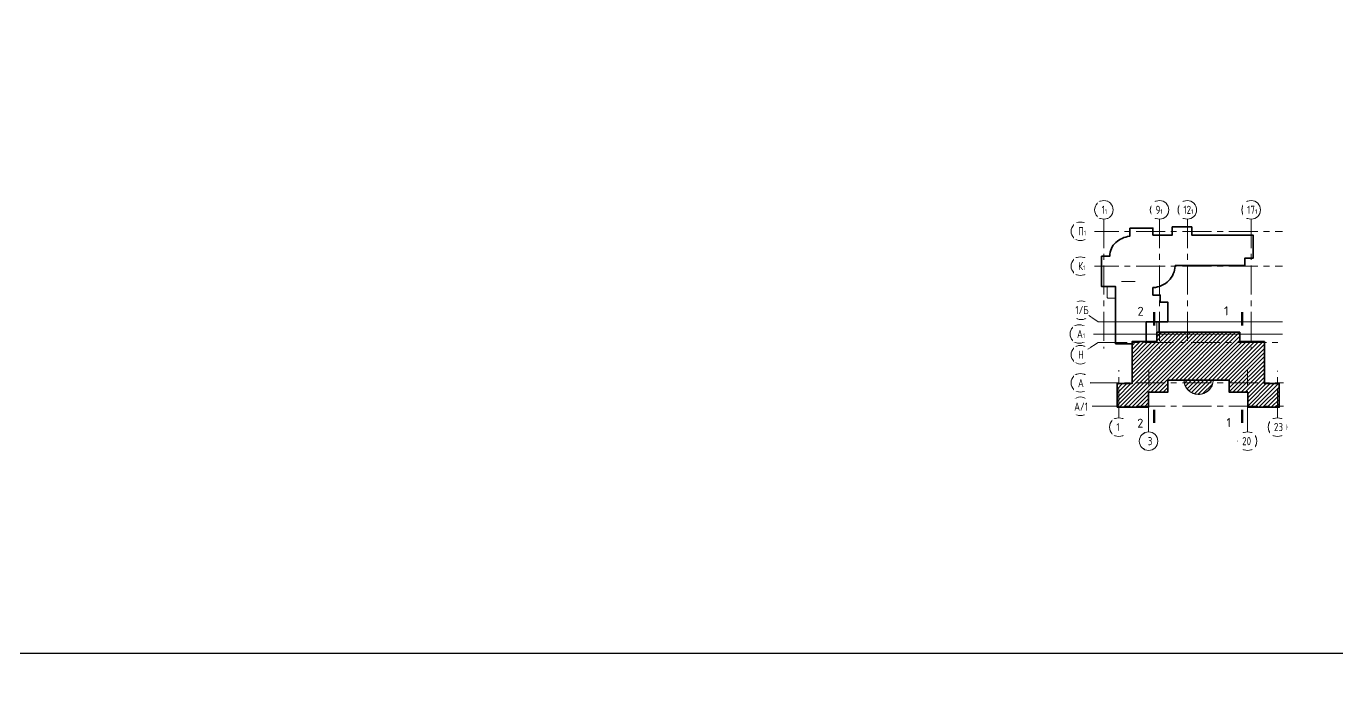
# Model space of a CAD drawing. Header units: millimetres. Extents: x -136099598 to 11807193, y 0 to 779331.
# Drawn here: x 440740 to 497258, y 246273 to 274918 of the extents above; entities that cross this region are included whole.
import ezdxf
from ezdxf import colors
from ezdxf.entities.mleader import LeaderData, LeaderLine
from ezdxf.math import Vec2, Vec3

# ---------------------------------------------------------------- set-up
doc = ezdxf.new("R2010")
doc.units = ezdxf.units.MM
doc.header["$MEASUREMENT"] = 0
doc.linetypes.add('01_base$0$DASHED2', pattern=[0.375, 0.25, -0.125])
doc.linetypes.add('CENTER', pattern=[2, 1.25, -0.25, 0.25, -0.25])
doc.layers.get('0').update_dxf_attribs({"color": 250, "lineweight": 9})
for name, color, linetype, lineweight in [('АР_Оси', 193, 'Continuous', 9), ('АР_Отметки', 250, 'Continuous', 15), ('АР_тонкая линия', 250, 'Continuous', 0), ('пунктир', 251, 'Continuous', 13)]:
    doc.layers.add(name, color=color, linetype=linetype, lineweight=lineweight)
doc.layers.add('разрез', color=3, linetype='Continuous')
doc.styles.add('ISOCPEUR', font='isocpeur.ttf', dxfattribs={"width": 0.7})
doc.styles.get("Standard").update_dxf_attribs({"font": 'isocpeur.ttf'})
doc.styles.add('ГОСТ 2.304', font='isocpeur.ttf', dxfattribs={"width": 0.7})

# ---------------------------------------------------------------- blocks, each defined once
blk = doc.blocks.new('A$C91a84c04')
at = {"layer": 'АР_Оси', "color": 5, "linetype": 'CENTER', "ltscale": 1000}
for p, q in [((-2400, -400), (-2400, -5973)), ((0, -400), (0, -5973)), ((1200, -400), (1200, -5973)), ((3951, -400), (3951, -5973)), ((-3013, -925), (5304, -925)), ((-3013, -2425), (5304, -2425)), ((-2644, -5717), (5346, -5717)), ((-1757, -8966), (-1757, -6915)), ((-474, -9570), (-467, -6915)), ((3795, -9570), (3795, -6915)), ((5085, -8966), (5085, -6931)), ((-3013, -7455), (5346, -7455)), ((-3013, -8465), (5346, -8465))]:
    blk.add_line(p, q, dxfattribs=at)
at = {"layer": 'АР_Оси', "color": 5, "ltscale": 0.5}
blk.add_line((-3062, -5350), (5304, -5350), dxfattribs=at)
for centre in [(-2400, 0), (0, 0), (1200, 0), (3951, 0), (-3413, -925), (-3413, -2425), (-3379, -4326), (-3413, -6244), (-3413, -8465), (-1757, -9366), (5085, -9366), (3795, -9970)]:
    blk.add_circle(centre, 400, dxfattribs=at)
at = {"layer": 'АР_тонкая линия', "color": 4, "ltscale": 100}
for p, q in [((-111, -5271), (-111, -4832)), ((-36, -5271), (-36, -4832))]:
    blk.add_line(p, q, dxfattribs=at)
at = {"layer": 'АР_тонкая линия', "color": 4, "lineweight": 35, "ltscale": 100}
blk.add_lwpolyline([(-1284, -783), (-285, -783), (-285, -1088), (544, -1088), (544, -731), (1390, -731), (1390, -1088), (4031, -1088), (4031, -2087), (3675, -2087), (3675, -2404), (676, -2404), (676, -2419, -0.176828), (394, -3048, -0.188213), (-270, -3352), (-285, -3352), (-285, -3675), (33, -3675), (33, -3972), (350, -3972), (350, -4819), (-36, -4819), (-36, -4832), (-583, -4832), (-583, -5674), (-1095, -5674), (-1150, -5674), (-1188, -5674), (-1188, -5771), (-1899, -5771), (-1899, -3305), (-2502, -3305), (-2502, -2001), (-2146, -2001), (-2146, -1987, -0.215327), (-1882, -1403, -0.150394), (-1298, -1140), (-1284, -1140), (-1284, -783)], format="xyb", dxfattribs=at)
at = {"layer": 'АР_тонкая линия', "color": 4, "ltscale": 100}
for points in [[(-2266, -3751), (-2266, -3305)], [(-1899, -3811), (-2205, -3811)]]:
    blk.add_lwpolyline(points, dxfattribs=at)
blk.add_lwpolyline([(-2260, -3305), (-1899, -3305), (-1899, -3805), (-2205, -3805, -0.415429), (-2260, -3750), (-2260, -3305)], format="xyb", dxfattribs=at)
at = {"layer": 'АР_тонкая линия', "color": 6, "lineweight": 35, "ltscale": 100}
blk.add_lwpolyline([(-1833, -8506), (-1833, -7488), (-1188, -7488), (-1188, -5674), (-111, -5674), (-111, -5271), (3455, -5271), (3455, -5674), (4521, -5674), (4521, -7488), (5165, -7488), (5165, -8506), (3803, -8506), (3803, -7862), (3003, -7862), (3003, -7335), (354, -7335), (354, -7862), (-470, -7862), (-470, -8506), (-1833, -8506)], dxfattribs=at)
at = {"layer": 'АР_тонкая линия', "color": 6, "ltscale": 100}
for points in [[(1044, -7335), (2316, -7335, -0.416891), (1660, -7956, -0.398424), (1044, -7335, 2.062012)], [(2306, -7336, -0.41664), (1660, -7946, -0.398914), (1055, -7335)], [(1055, -7335, 0.39871), (1660, -7946, 0.417296), (2306, -7335), (1055, -7335)], [(1055, -7335, 0.39871), (1660, -7946, 0.417296), (2306, -7335), (1055, -7335)]]:
    blk.add_lwpolyline(points, format="xyb", dxfattribs=at)
at = {"layer": 'АР_тонкая линия', "ltscale": 100}
for points in [[(-1757, -8465), (-1783, -8465), (-1783, -8491), (-1757, -8491)], [(-1778, -8502), (-1757, -8502), (-1757, -8465), (-1778, -8465)]]:
    blk.add_lwpolyline(points, close=True, dxfattribs=at)
at = {"layer": 'АР_тонкая линия', "color": 4, "ltscale": 100}
blk.add_arc((-2205, -3750), 60.9, 180, 270, dxfattribs=at)
at = {"layer": 'АР_тонкая линия', "color": 6, "ltscale": 100}
blk.add_arc((1680, -7320), 636, 181.3168, 358.6832, dxfattribs=at)
at = {"layer": 'АР_Оси', "color": 5, "char_height": 350, "attachment_point": 1, "line_spacing_factor": 1.149209, "style": 'ГОСТ 2.304', "bg_fill": 2}
for s, insert, width in [('{\\W0.8;9\\H0.57143x;1}', (-174, 178), 123.87), ('{\\W0.8;12\\H0.57143x;1}', (1026, 178), 123.87), ('{\\W0.8;17\\H0.57143x;1}', (3777, 178), 123.87), ('{\\W0.8;П\\H0.57143x;1}', (-3513, -747), 528.82), ('{\\W0.8;К\\H0.57143x;1}', (-3513, -2247), 528.82), ('{\\W0.8;1/Б}', (-3630, -4143), 528.82), ('{\\W0.8;А/1}', (-3682, -8302), 1.455191522836685e-11), ('{\\W0.8;23}', (4933, -9188), 370.76)]:
    blk.add_mtext(s, dxfattribs=dict(at, insert=insert, width=width))
at = {"layer": 'АР_Оси', "color": 5, "char_height": 350, "line_spacing_factor": 1.149209, "style": 'ГОСТ 2.304', "bg_fill": 2}
for s, insert, attachment_point in [('{\\W0.8;Н}', (-3513, -6066), 1), ('{\\W0.8;1}', (-1857, -9188), 1), ('{\\W0.8;3}', (-508, -9793), 1), ('{\\W0.8;20}', (3947, -9793), 3)]:
    blk.add_mtext(s, dxfattribs=dict(at, insert=insert, attachment_point=attachment_point))
at = {"layer": 'АР_Оси', "color": 5, "ltscale": 0.5}
blk.add_line((-2644, -4820), (5304, -4820), dxfattribs=at)
at = {"layer": 'АР_Оси', "color": 5, "linetype": 'CENTER', "ltscale": 1000}
blk.add_line((-3089, -6010), (-2644, -5717), dxfattribs=at)
at = {"layer": 'АР_Оси', "color": 5, "ltscale": 0.5}
for centre in [(-3462, -5350), (-3413, -7455), (-474, -9970)]:
    blk.add_circle(centre, 400, dxfattribs=at)
at = {"layer": 'АР_Оси', "color": 5, "insert": (-2500, 178), "char_height": 350, "width": 123.87, "attachment_point": 1, "line_spacing_factor": 1.149209, "style": 'ГОСТ 2.304', "bg_fill": 2}
blk.add_mtext('{\\W0.8;1\\H0.57143x;1}', dxfattribs=at)
at = {"layer": 'АР_Оси', "color": 5, "char_height": 350, "attachment_point": 1, "line_spacing_factor": 1.149209, "style": 'ГОСТ 2.304', "bg_fill": 2}
for s, insert, width in [('{\\W0.8;А\\H0.57143x;1}', (-3561, -5173), 528.82), ('{\\W0.8;А}', (-3519, -7292), 1.455191522836685e-11)]:
    blk.add_mtext(s, dxfattribs=dict(at, insert=insert, width=width))
at = {"layer": 'АР_Оси', "color": 5, "linetype": 'CENTER', "ltscale": 1000}
blk.add_line((-3050, -4546), (-2644, -4820), dxfattribs=at)
blk = doc.blocks.new('_DotSmall')
at = {"color": 0, "linetype": 'ByBlock', "const_width": 0.5}
blk.add_lwpolyline([(-0.0625, 0, 1), (0.0625, 0, 1)], format="xyb", close=True, dxfattribs=at)

msp = doc.modelspace()

# ---------------------------------------------------------------- hatches: boundary and pattern name
at = {"layer": 'пунктир', "linetype": '01_base$0$DASHED2', "ltscale": 500}
h = msp.add_hatch(dxfattribs=at)
h.set_pattern_fill('ANSI31', color=256, scale=1000)
h.set_pattern_definition([(45, (741202.59, -20640.34), (-88.388348, 88.388348), [])])
h.paths.add_polyline_path([(489144.155, 259139.862), (489145.644, 259546.284), (488426.416, 259546.284), (488426.416, 259513.451), (487857.621, 259513.451), (487857.621, 258536.721), (489144.178, 258536.721)])
h.paths.add_polyline_path([(487857.621, 259513.451), (487781.731, 259513.451), (487781.769, 258536.721), (487857.621, 258536.721)])
h.paths.add_polyline_path([(487836.3, 258510.721), (487831.622, 258510.721), (487831.622, 258536.721), (487781.769, 258536.721), (487781.771, 258495.216), (487857.621, 258495.216), (487857.621, 258499.602), (487836.3, 258499.602)])
h.paths.add_polyline_path([(487836.3, 258536.721), (487831.622, 258536.721), (487831.622, 258510.721), (487836.3, 258510.721)], flags=17)
h.paths.add_polyline_path([(487857.621, 258510.721), (487836.3, 258510.721), (487836.3, 258499.602), (487857.621, 258499.602)], flags=17)
h.paths.add_polyline_path([(487857.621, 258536.721), (487836.3, 258536.721), (487836.3, 258510.721), (487857.621, 258510.721)], flags=17)
h.paths.add_polyline_path([(489144.178, 258536.721), (487857.621, 258536.721), (487857.621, 258510.721), (487857.621, 258499.602), (487857.621, 258495.216), (489144.18, 258495.216)])
h.paths.add_polyline_path([(489968.49, 259546.284), (489147.621, 259546.284), (489147.621, 259139.862), (489968.49, 259139.862)])
h.paths.add_polyline_path([(494135.338, 261284.721), (488426.416, 261284.721), (488426.416, 259546.284), (489968.49, 259546.284), (489968.49, 259666.745), (492617.628, 259666.745), (492617.628, 259546.284), (494135.338, 259546.284)])
h.paths.add_polyline_path([(491920.38, 259666.745), (490669.459, 259666.745, 0.048641351), (490683.835, 259546.284), (491905.927, 259546.284, 0.048608255)])
h.paths.add_polyline_path([(491905.927, 259546.284), (490683.835, 259546.284, 0.343605416), (491274.971, 259055.526, 0.361175542)])
h.paths.add_polyline_path([(493409.121, 259546.284), (492617.628, 259546.284), (492617.628, 259139.862), (493409.121, 259139.862)])
h.paths.add_polyline_path([(494699.121, 259513.451), (494135.338, 259513.451), (494135.338, 259546.284), (493409.121, 259546.284), (493409.121, 259139.862), (493417.598, 259139.862), (493417.598, 258536.721), (494699.121, 258536.721)])
h.paths.add_polyline_path([(494699.121, 258536.721), (493417.598, 258536.721), (493417.598, 258495.216), (494699.121, 258495.216)])
h.paths.add_polyline_path([(494780.021, 258536.721), (494699.121, 258536.721), (494699.121, 258495.216), (494780.021, 258495.216)])
h.paths.add_polyline_path([(494780.021, 259513.451), (494699.121, 259513.451), (494699.121, 258536.721), (494780.021, 258536.721)])
h.paths.add_polyline_path([(494135.338, 261327.596), (493565.615, 261327.596), (493565.615, 261284.721), (494135.338, 261284.721)])
h.paths.add_polyline_path([(493565.615, 261327.596), (493069.388, 261327.596), (493069.388, 261651.221), (490814.615, 261651.221), (490814.615, 261284.721), (493565.615, 261284.721)])
h.paths.add_polyline_path([(493069.388, 261730.119), (490814.615, 261730.119), (490814.615, 261651.221), (493069.388, 261651.221)])
h.paths.add_polyline_path([(490814.615, 261730.119), (489614.615, 261730.119), (489614.615, 261651.221), (490814.615, 261651.221)])
h.paths.add_polyline_path([(490814.615, 261651.221), (489614.615, 261651.221), (489614.615, 261284.721), (490814.615, 261284.721)])
h.paths.add_polyline_path([(489614.615, 261651.221), (489504.04, 261651.221), (489504.04, 261327.596), (488426.416, 261327.596), (488426.416, 261284.721), (489614.615, 261284.721)])
h.paths.add_polyline_path([(489614.615, 261730.119), (489504.04, 261730.119), (489504.04, 261730.119), (489504.04, 261651.221), (489614.615, 261651.221)])

# ---------------------------------------------------------------- next in the draw order: block references
at = {"ltscale": 150}
msp.add_blockref('A$C91a84c04', (489614.615, 267001.486), dxfattribs=at)

# ---------------------------------------------------------------- next in the draw order: linework, layer by layer
msp.add_line((488557.042, 263915.333, -279.235), (487978.534, 263915.333, -279.235), dxfattribs=at)
at = {"color": 2, "lineweight": 30, "ltscale": 150}
msp.add_lwpolyline([(403941.583, 247892.166), (845498.241, 247892.166), (845498.241, 333137.136), (403941.583, 333137.136)], close=True, dxfattribs=at)
at = {"layer": 'разрез', "lineweight": 50}
for p, q in [((489388.929, 262021.598, -279.235), (489388.929, 262586.575, -279.235)), ((493176.48, 262021.598, -279.235), (493176.48, 262586.575, -279.235)), ((489388.929, 257822.292), (489388.929, 258387.269)), ((493176.48, 257822.292), (493176.48, 258387.269))]:
    msp.add_line(p, q, dxfattribs=at)
at = {"layer": 'разрез', "elevation": -279.235}
for points in [[(488435.971, 262304.085, 0, 0, 0), (489124.808, 262304.086, 442.488, 0, 0), (489388.929, 262304.086, 0, 0, 0)], [(492223.522, 262304.086, 0, 0, 0), (492912.359, 262304.086, 442.488, 0, 0), (493176.48, 262304.086, 0, 0, 0)]]:
    msp.add_lwpolyline(points, format="xyseb", dxfattribs=at)
at = {"layer": 'разрез'}
for points in [[(488435.971, 258104.78, 0, 0, 0), (489124.808, 258104.78, 442.488, 0, 0), (489388.929, 258104.781, 0, 0, 0)], [(492223.522, 258104.78, 0, 0, 0), (492912.359, 258104.78, 442.488, 0, 0), (493176.48, 258104.781, 0, 0, 0)]]:
    msp.add_lwpolyline(points, format="xyseb", dxfattribs=at)

# ---------------------------------------------------------------- next in the draw order: texts
for s, p in [('2', (488663.856, 262438.555, -279.235)), ('1', (492395.007, 262457.103, -279.235)), ('2', (488652.175, 257615.069)), ('1', (492501.91, 257644.386))]:
    msp.add_text(s, height=385.913, rotation=359.9958727, dxfattribs=at).set_placement(p)

# ---------------------------------------------------------------- next in the draw order: leaders
at = {"layer": 'АР_Отметки'}
ml = msp.add_multileader_mtext('Standard', dxfattribs=at)
ml.set_content('Л.2', color=256, style='ISOCPEUR')
ml.set_leader_properties(color=256, linetype='Continuous', lineweight=-1)
ml.set_arrow_properties(name='DOTSMALL')
ml.build(insert=Vec2(0, 0))
ml.multileader.update_dxf_attribs({"has_text_frame": 1, "text_left_attachment_type": 4, "text_right_attachment_type": 4, "dogleg_length": 100, "arrow_head_size": 280.8})
ctx = ml.context
ctx.base_point, ctx.char_height, ctx.arrow_head_size, ctx.landing_gap_size, ctx.plane_origin = Vec3(757009.836, 304935.888), 390, 280.8, 78, Vec3(796377.867, 286803.821)
ctx.left_attachment, ctx.right_attachment = 4, 4
notes = []
notes.append((ctx, [(0, (0, 0, 0), (0, 0), (1, 0), 1, [])]))
ctx.mtext.insert, ctx.mtext.width, ctx.mtext.line_spacing_style, ctx.mtext.flow_direction = Vec3(757087.836, 305455.888), 1330.20737, 2, 5
ml = msp.add_multileader_mtext('Standard', dxfattribs=at)
ml.set_content('Л.1', color=256, style='ISOCPEUR')
ml.set_leader_properties(color=256, linetype='Continuous', lineweight=-1)
ml.set_arrow_properties(name='DOTSMALL')
ml.build(insert=Vec2(0, 0))
ml.multileader.update_dxf_attribs({"has_text_frame": 1, "text_left_attachment_type": 4, "text_right_attachment_type": 4, "dogleg_length": 100, "arrow_head_size": 280.8})
ctx = ml.context
ctx.base_point, ctx.char_height, ctx.arrow_head_size, ctx.landing_gap_size, ctx.plane_origin = Vec3(677591.785, 304641.689), 390, 280.8, 78, Vec3(716959.816, 286509.623)
ctx.left_attachment, ctx.right_attachment = 4, 4
notes.append((ctx, [(0, (0, 0, 0), (0, 0), (1, 0), 1, [])]))
ctx.mtext.insert, ctx.mtext.width, ctx.mtext.line_spacing_style, ctx.mtext.flow_direction = Vec3(677669.785, 305161.689), 1330.20737, 2, 5
ml = msp.add_multileader_mtext('Standard', dxfattribs=at)
ml.set_content('Л.4', color=256, style='ISOCPEUR')
ml.set_leader_properties(color=256, linetype='Continuous', lineweight=-1)
ml.set_arrow_properties(name='DOTSMALL')
ml.build(insert=Vec2(0, 0))
ml.multileader.update_dxf_attribs({"has_text_frame": 1, "text_left_attachment_type": 4, "text_right_attachment_type": 4, "dogleg_length": 100, "arrow_head_size": 280.8})
ctx = ml.context
ctx.base_point, ctx.char_height, ctx.arrow_head_size, ctx.landing_gap_size, ctx.plane_origin = Vec3(626495.867, 302619.898), 390, 280.8, 78, Vec3(665863.898, 284487.832)
ctx.left_attachment, ctx.right_attachment = 4, 4
notes.append((ctx, [(0, (0, 0, 0), (0, 0), (1, 0), 1, [])]))
ctx.mtext.insert, ctx.mtext.width, ctx.mtext.line_spacing_style, ctx.mtext.flow_direction = Vec3(626573.867, 303139.898), 1330.20737, 2, 5
ml = msp.add_multileader_mtext('Standard', dxfattribs=at)
ml.set_content('Л.5', color=256, style='ISOCPEUR')
ml.set_leader_properties(color=256, linetype='Continuous', lineweight=-1)
ml.set_arrow_properties(name='DOTSMALL')
ml.build(insert=Vec2(0, 0))
ml.multileader.update_dxf_attribs({"has_text_frame": 1, "text_left_attachment_type": 4, "text_right_attachment_type": 4, "dogleg_length": 100, "arrow_head_size": 216})
ctx = ml.context
ctx.base_point, ctx.char_height, ctx.arrow_head_size, ctx.landing_gap_size, ctx.plane_origin = Vec3(611665.452, 298615.244), 300, 216, 60, Vec3(641948.553, 284667.5)
ctx.left_attachment, ctx.right_attachment = 4, 4
notes.append((ctx, [(0, (0, 0, 0), (0, 0), (1, 0), 1, [])]))
ctx.mtext.insert, ctx.mtext.width, ctx.mtext.line_spacing_style, ctx.mtext.flow_direction = Vec3(611725.452, 299015.244), 1023.23644, 2, 5
ml = msp.add_multileader_mtext('Standard', dxfattribs=at)
ml.set_content('Л.3', color=256, style='ISOCPEUR')
ml.set_leader_properties(color=256, linetype='Continuous', lineweight=-1)
ml.set_arrow_properties(name='DOTSMALL')
ml.build(insert=Vec2(0, 0))
ml.multileader.update_dxf_attribs({"has_text_frame": 1, "text_left_attachment_type": 4, "text_right_attachment_type": 4, "dogleg_length": 100, "arrow_head_size": 280.8})
ctx = ml.context
ctx.base_point, ctx.char_height, ctx.arrow_head_size, ctx.landing_gap_size, ctx.plane_origin = Vec3(645836.272, 298223.082), 390, 280.8, 78, Vec3(607061.041, 280091.016)
ctx.left_attachment, ctx.right_attachment = 4, 4
notes.append((ctx, [(0, (0, 0, 0), (0, 0), (1, 0), 1, [])]))
ctx.mtext.insert, ctx.mtext.width, ctx.mtext.line_spacing_style, ctx.mtext.flow_direction = Vec3(645914.272, 298743.082), 1330.20737, 2, 5
ml = msp.add_multileader_mtext('Standard', dxfattribs=at)
ml.set_content('Л.2п', color=256, style='ISOCPEUR')
ml.set_leader_properties(color=256, linetype='Continuous', lineweight=-1)
ml.set_arrow_properties(name='DOTSMALL')
ml.build(insert=Vec2(0, 0))
ml.multileader.update_dxf_attribs({"has_text_frame": 1, "text_left_attachment_type": 4, "text_right_attachment_type": 4, "dogleg_length": 100, "arrow_head_size": 180})
ctx = ml.context
ctx.base_point, ctx.char_height, ctx.arrow_head_size, ctx.landing_gap_size, ctx.plane_origin = Vec3(677688.832, 286610.623), 250, 180, 50, Vec3(702924.749, 274987.504)
ctx.left_attachment, ctx.right_attachment = 4, 4
notes.append((ctx, [(0, (0, 0, 0), (0, 0), (1, 0), 1, [])]))
ctx.mtext.insert, ctx.mtext.width, ctx.mtext.line_spacing_style, ctx.mtext.flow_direction = Vec3(677738.832, 286943.957), 852.69703, 2, 5
for ctx, leaders in notes:
    for number, flags, end, landing, length, lines in leaders:
        leader = LeaderData()
        leader.index, (leader.has_last_leader_line, leader.has_dogleg_vector, leader.attachment_direction) = number, flags
        leader.last_leader_point, leader.dogleg_vector, leader.dogleg_length = Vec3(end), Vec3(landing), length
        for number, points, colour, breaks in lines:
            line = LeaderLine()
            line.index, line.vertices, line.color, line.breaks = number, Vec3.list(points), colors.encode_raw_color(colour), breaks
            leader.lines.append(line)
        ctx.leaders.append(leader)

doc.saveas('drawing.dxf')
